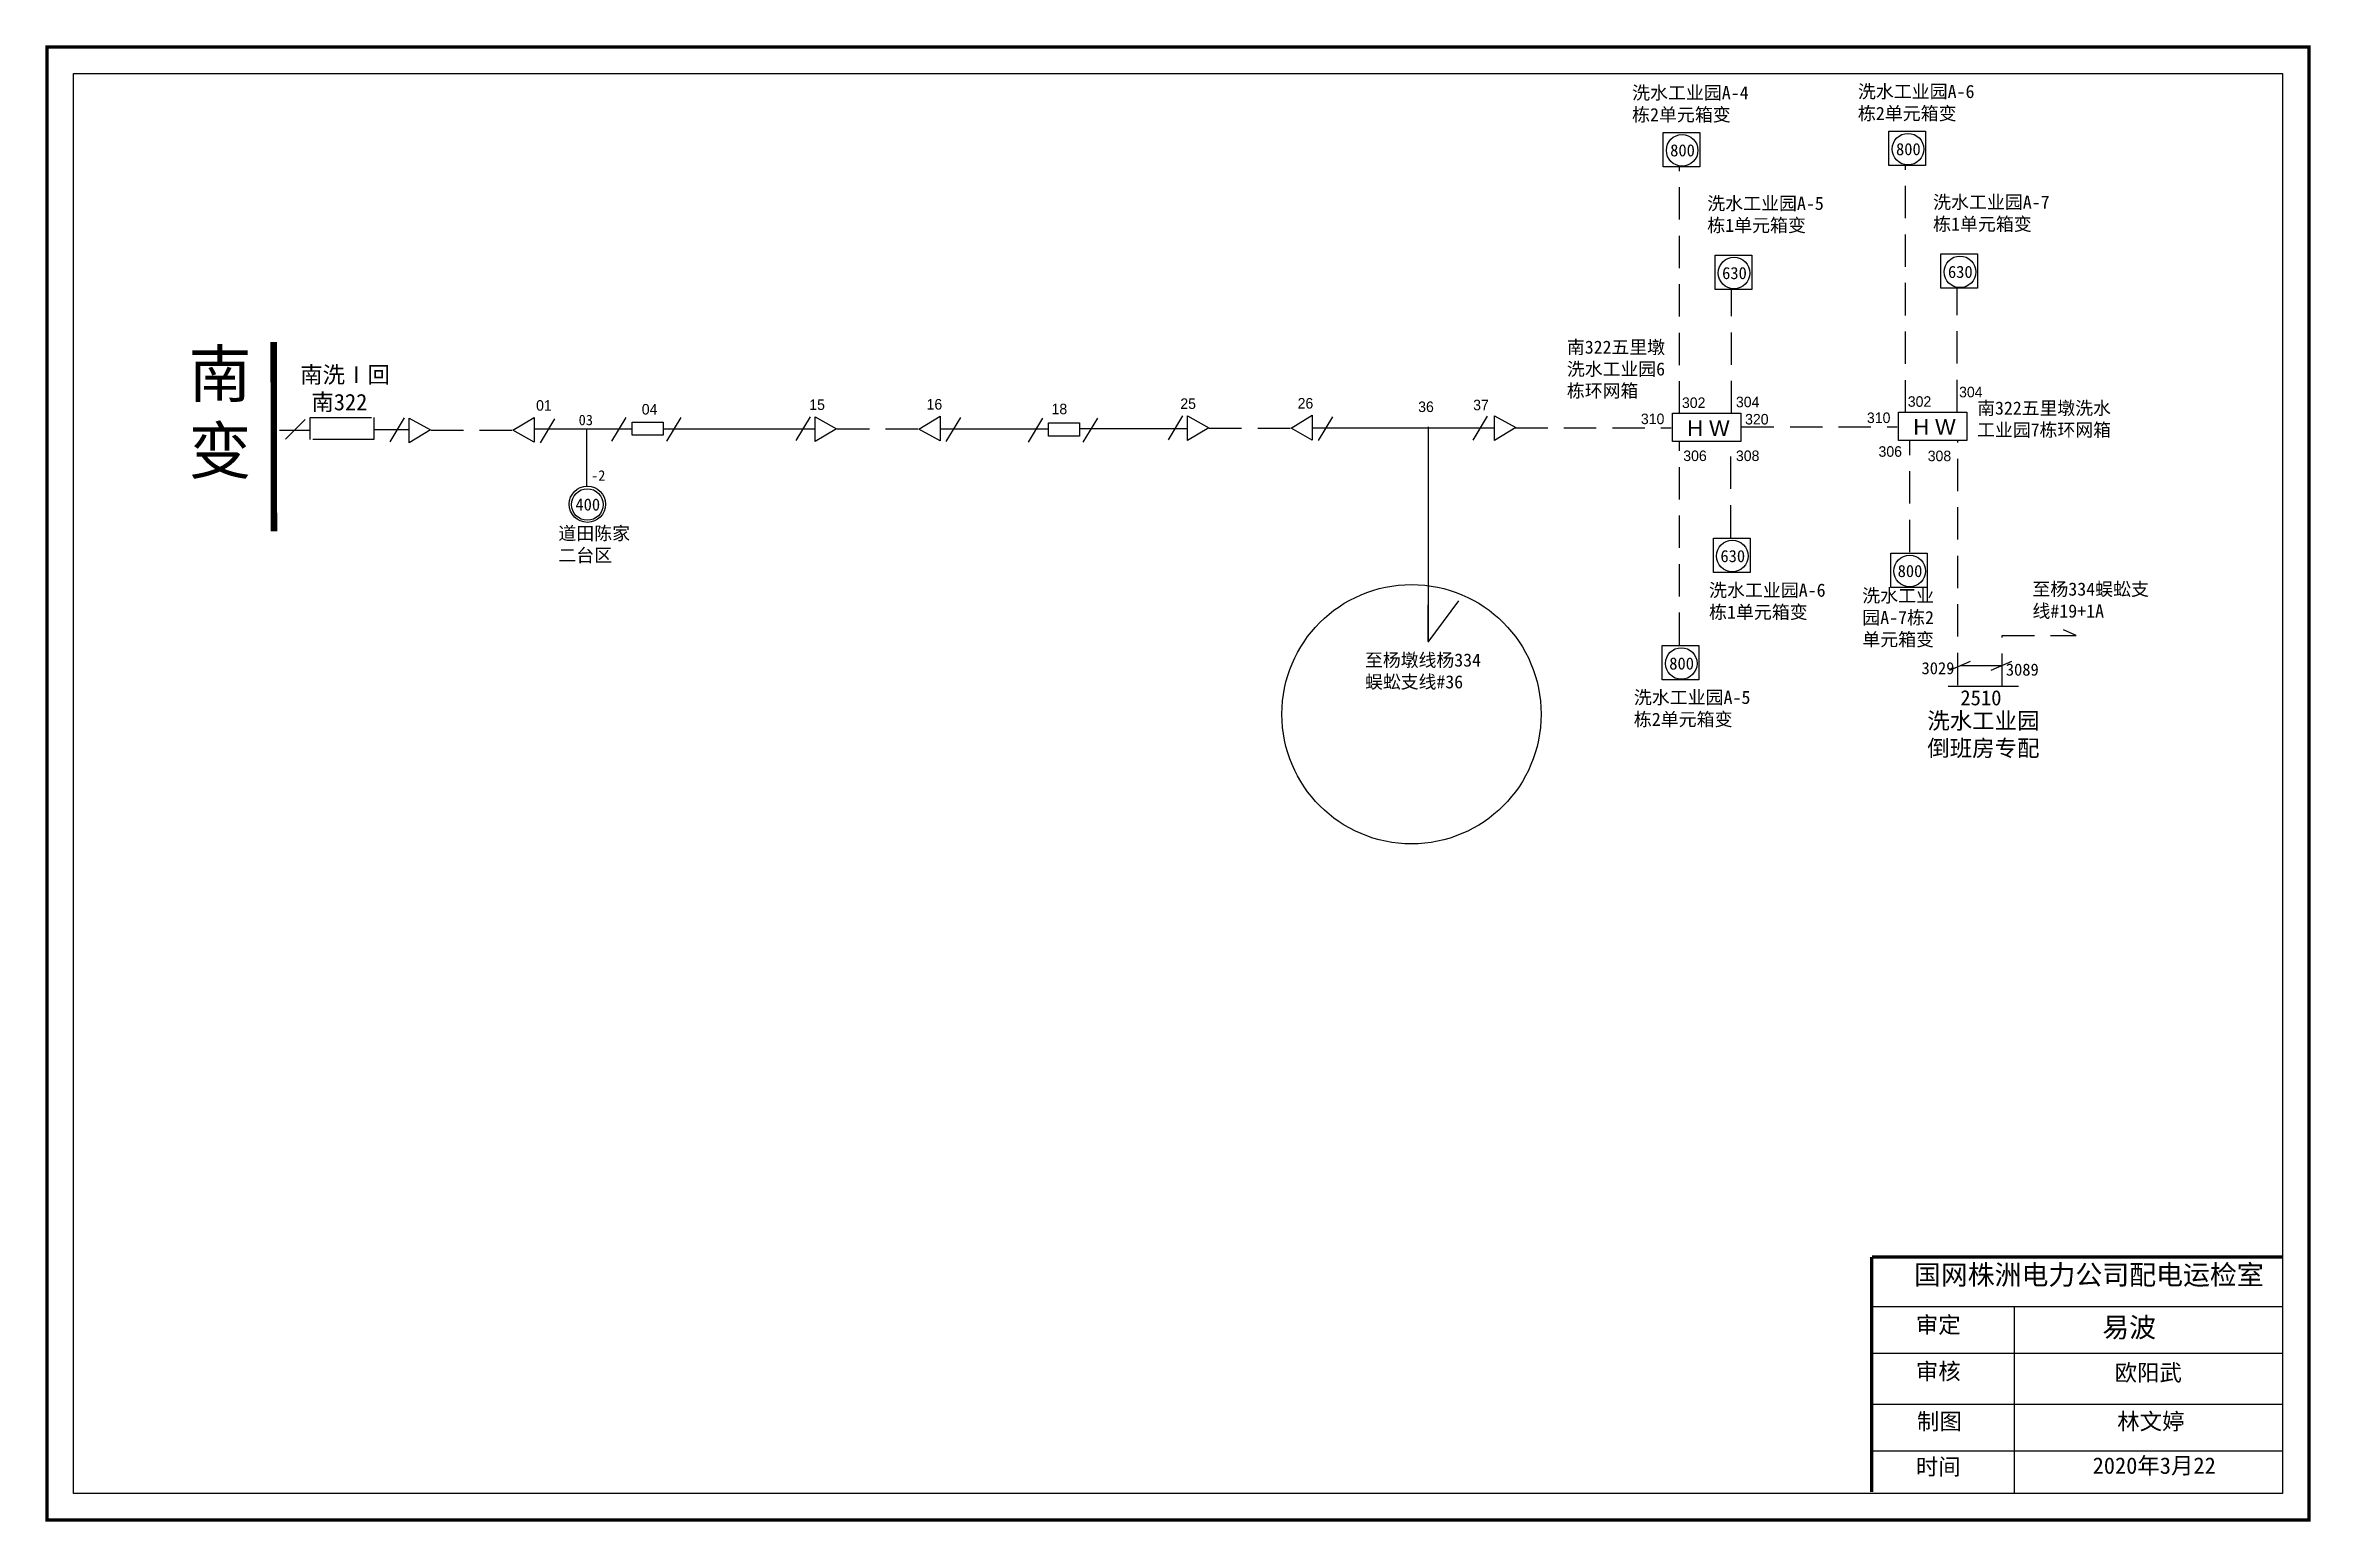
# Model space of a CAD drawing. Extents: x 0 to 344, y -1 to 224.
import ezdxf

# ---------------------------------------------------------------- set-up
doc = ezdxf.new("R2010")
doc.units = 0
doc.header["$LTSCALE"] = 0.774411
doc.linetypes.add('ACAD_ISO02W100', pattern=[15, 12, -3])
doc.linetypes.add('DASHED2', pattern=[9.525, 6.35, -3.175])
doc.layers.get('0').update_dxf_attribs({"linetype": 'CONTINUOUS'})
doc.styles.add('hztxt_txtstyle_0.00_0_0', font='', dxfattribs={"bigfont": 'hztxt.shx'})
doc.styles.add('hztxt_txtstyle_1.99_0_0', font='', dxfattribs={"height": 1.9941, "bigfont": 'hztxt.shx'})
doc.styles.get("Standard").update_dxf_attribs({"font": '', "height": 2.5})
doc.styles.add('字体', font='', dxfattribs={"height": 2.5})
doc.styles.add('黑体_txtstyle_0.00_0_0', font='simhei.ttf')
doc.styles.get('hztxt_txtstyle_0.00_0_0').set_extended_font_data('hztxt')
doc.styles.get('hztxt_txtstyle_1.99_0_0').set_extended_font_data('hztxt')
doc.styles.get('Standard').set_extended_font_data('SimSun')
doc.styles.get('字体').set_extended_font_data('KaiTi_GB2312')

msp = doc.modelspace()

# ---------------------------------------------------------------- linework, layer by layer
at = {"linetype": 'DASHED2'}
for p, q in [((248.1, 167.83), (248.1, 205.44)), ((282.44, 168.02), (282.44, 205.62)), ((256, 167.88), (256, 186.77)), ((290.34, 168.06), (290.34, 186.95)), ((120, 165.5), (132.56, 165.5)), ((176.6, 165.64), (189.16, 165.64)), ((223.15, 165.66), (246.83, 165.66)), ((257.53, 165.83), (281.21, 165.83)), ((58.27, 165.31), (70.84, 165.31)), ((248.12, 132.65), (248.12, 163.53)), ((255.92, 149.01), (255.92, 163.6)), ((283.13, 146.77), (283.13, 163.68)), ((290.43, 126.55), (290.43, 163.68)), ((297.15, 126.42), (297.15, 134.09)), ((297.15, 134.09), (308.42, 134.09))]:
    msp.add_line(p, q, dxfattribs=at)
at = {"linetype": 'Continuous'}
for p, q in [((39.13, 166.96), (36.14, 163.96)), ((49.58, 165.41), (54.84, 165.41)), ((52.04, 163.54), (54.23, 167.17)), ((54.95, 163.39), (54.95, 167.16)), ((54.95, 167.16), (58.18, 165.35)), ((70.7, 165.29), (73.94, 167.24)), ((73.94, 167.24), (73.94, 163.48)), ((73.97, 165.54), (88.83, 165.54)), ((74.88, 163.41), (77.07, 167.04)), ((81.91, 165.57), (81.91, 156.81)), ((85.76, 163.62), (87.95, 167.25)), ((93.62, 165.54), (116.59, 165.54)), ((94.11, 163.62), (96.3, 167.25)), ((113.77, 163.73), (115.96, 167.36)), ((116.67, 163.59), (116.67, 167.35)), ((116.67, 167.35), (119.91, 165.54)), ((119.91, 165.54), (116.67, 163.59)), ((132.43, 165.48), (135.66, 167.44)), ((135.66, 163.67), (132.43, 165.48)), ((135.66, 167.44), (135.66, 163.67)), ((135.68, 165.54), (152.11, 165.54)), ((136.61, 163.6), (138.8, 167.23)), ((149.1, 163.51), (151.29, 167.14)), ((156.91, 165.57), (173.34, 165.57)), ((157.44, 163.51), (159.63, 167.14)), ((170.37, 163.86), (172.56, 167.49)), ((173.27, 163.72), (173.27, 167.49)), ((173.27, 167.49), (176.51, 165.67)), ((176.51, 165.67), (173.27, 163.72)), ((189.03, 165.62), (192.26, 167.57)), ((192.26, 163.8), (189.03, 165.62)), ((192.26, 167.57), (192.26, 163.8)), ((192.28, 165.66), (219.97, 165.66)), ((193.2, 163.74), (195.39, 167.36)), ((216.72, 163.81), (218.91, 167.44)), ((219.97, 163.74), (219.97, 167.51)), ((219.97, 167.51), (223.2, 165.7)), ((223.2, 165.7), (219.97, 163.74)), ((58.18, 165.35), (54.95, 163.39)), ((73.94, 163.48), (70.7, 165.29)), ((308.42, 134.09), (306.47, 134.94)), ((277.35, 32.1), (339.71, 32.1)), ((298.99, 32.09), (298.99, 3.76)), ((277.35, 25), (339.71, 25)), ((277.35, 17.25), (339.71, 17.25)), ((277.35, 10.14), (339.71, 10.14))]:
    msp.add_line(p, q, dxfattribs=at)
at = {"color": 1, "linetype": 'Continuous'}
for p, q in [((209.89, 165.8), (209.89, 133.22)), ((209.89, 133.07), (214.52, 139.35)), ((209.89, 133.22), (209.89, 138.75))]:
    msp.add_line(p, q, dxfattribs=at)
at = {"linetype": 'ACAD_ISO02W100'}
msp.add_line((39.89, 165.24), (35.21, 165.24), dxfattribs=at)
at = {"color": 0, "linetype": 'Continuous'}
for p, q in [((289.22, 128.82), (292.33, 130.2)), ((290.85, 129.54), (297.13, 129.54)), ((295.5, 128.8), (298.62, 130.18)), ((288.95, 126.4), (299.64, 126.4))]:
    msp.add_line(p, q, dxfattribs=at)
at = {"linetype": 'Continuous', "const_width": 0.5}
msp.add_lwpolyline([(-0.15, 223.58), (343.83, 223.58), (343.83, -0.39), (-0.15, -0.39)], close=True, dxfattribs=at)
at = {"linetype": 'Continuous'}
for points in [[(3.9, 219.53), (339.78, 219.53), (339.78, 3.66), (3.9, 3.66)], [(245.61, 210.58), (251.17, 210.58), (251.17, 205.36), (245.61, 205.36)], [(279.95, 210.76), (285.51, 210.76), (285.51, 205.54), (279.95, 205.54)], [(253.51, 191.91), (259.08, 191.91), (259.08, 186.7), (253.51, 186.7)], [(287.85, 192.1), (293.41, 192.1), (293.41, 186.88), (287.85, 186.88)], [(88.83, 166.55), (93.54, 166.55), (93.54, 164.53), (88.83, 164.53)], [(152.17, 166.44), (156.87, 166.44), (156.87, 164.42), (152.17, 164.42)], [(247.03, 167.9), (257.42, 167.9), (257.42, 163.57), (247.03, 163.57)], [(281.4, 168.07), (291.79, 168.07), (291.79, 163.74), (281.4, 163.74)], [(253.26, 148.88), (258.82, 148.88), (258.82, 143.67), (253.26, 143.67)], [(280.21, 146.61), (285.77, 146.61), (285.77, 141.4), (280.21, 141.4)], [(245.47, 132.56), (251.03, 132.56), (251.03, 127.34), (245.47, 127.34)]]:
    msp.add_lwpolyline(points, close=True, dxfattribs=at)
for points, const_width in [([(34.34, 178.73), (34.36, 149.91)], 1), ([(277.31, 39.61), (277.31, 3.88)], 0.5), ([(277.35, 39.61), (339.71, 39.61)], 0.5)]:
    msp.add_lwpolyline(points, dxfattribs=dict(at, const_width=const_width))
at = {"linetype": 'ACAD_ISO02W100'}
msp.add_lwpolyline([(49.57, 167.24), (49.57, 163.9), (39.89, 163.9), (39.89, 167.24)], close=True, dxfattribs=at)
for centre, radius in [((248.5, 207.86), 2.4), ((282.84, 208.04), 2.4), ((256.4, 189.2), 2.4), ((290.74, 189.38), 2.4), ((82.03, 154.06), 2.76), ((82.03, 154.01), 2.4), ((256.14, 146.17), 2.4), ((283.09, 143.9), 2.4), ((248.36, 129.84), 2.4)]:
    msp.add_circle(centre, radius)
at = {"color": 1, "linetype": 'Continuous'}
msp.add_circle((207.35, 122.13), 19.71, dxfattribs=at)

# ---------------------------------------------------------------- texts
at = {"attachment_point": 1}
for s, insert, char_height, width, style in [('{\\fSimSun|b0|i0|c134|p2;洗水工业园A-4栋2单元箱变}', (240.89, 217.62), 2, 18.6225, '黑体_txtstyle_0.00_0_0'), ('{\\fSimSun|b0|i0|c134|p2;洗水工业园A-6栋2单元箱变}', (275.23, 217.81), 2, 18.6225, '黑体_txtstyle_0.00_0_0'), ('800', (246.68, 208.78), 1.84, 3.8702, '黑体_txtstyle_0.00_0_0'), ('800', (281.02, 208.96), 1.84, 3.8702, '黑体_txtstyle_0.00_0_0'), ('{\\fSimSun|b0|i0|c134|p2;洗水工业园A-5栋1单元箱变}', (252.32, 200.8), 2, 18.6225, '黑体_txtstyle_0.00_0_0'), ('{\\fSimSun|b0|i0|c134|p2;洗水工业园A-7栋1单元箱变}', (286.66, 200.99), 2, 18.6225, '黑体_txtstyle_0.00_0_0'), ('630', (254.58, 190.12), 1.84, 3.8702, '黑体_txtstyle_0.00_0_0'), ('630', (288.92, 190.3), 1.84, 3.8702, '黑体_txtstyle_0.00_0_0'), ('{\\fSimSun|b0|i0|c134|p2;南322五里墩洗水工业园6栋环网箱}', (230.98, 178.93), 1.989, 15.6135, 'hztxt_txtstyle_1.99_0_0'), ('01', (74.23, 169.88), 1.6, 4.1943, 'hztxt_txtstyle_0.00_0_0'), ('04', (90.3, 169.29), 1.6, 4.1943, 'hztxt_txtstyle_0.00_0_0'), ('15', (115.77, 169.99), 1.6, 4.1943, 'hztxt_txtstyle_0.00_0_0'), ('16', (133.61, 170.05), 1.6, 4.1943, 'hztxt_txtstyle_0.00_0_0'), ('18', (152.61, 169.34), 1.6, 4.1943, 'hztxt_txtstyle_0.00_0_0'), ('25', (172.19, 170.14), 1.6, 4.1943, 'hztxt_txtstyle_0.00_0_0'), ('26', (190.03, 170.2), 1.6, 4.1943, 'hztxt_txtstyle_0.00_0_0'), ('36', (208.36, 169.67), 1.6, 4.1943, 'hztxt_txtstyle_0.00_0_0'), ('37', (216.72, 169.94), 1.6, 4.1943, 'hztxt_txtstyle_0.00_0_0'), ('302', (248.47, 170.29), 1.6, 4.1943, 'hztxt_txtstyle_0.00_0_0'), ('304', (256.68, 170.4), 1.6, 4.1943, 'hztxt_txtstyle_0.00_0_0'), ('302', (282.81, 170.47), 1.6, 4.1943, 'hztxt_txtstyle_0.00_0_0'), ('304', (290.61, 171.91), 1.6, 4.1943, 'hztxt_txtstyle_0.00_0_0'), ('{\\fSimSun|b0|i0|c134|p2;南322五里墩洗水工业园7栋环网箱}', (293.36, 169.67), 1.989, 21.0903, 'hztxt_txtstyle_1.99_0_0'), ('{\\fSimSun|b0|i0|c134|p2;03}', (80.7, 167.66), 1.6, 4.1943, 'hztxt_txtstyle_0.00_0_0'), ('310', (242.23, 167.83), 1.6, 4.1943, 'hztxt_txtstyle_0.00_0_0'), ('320', (258.07, 167.78), 1.6, 4.1943, 'hztxt_txtstyle_0.00_0_0'), ('310', (276.6, 168), 1.6, 4.1943, 'hztxt_txtstyle_0.00_0_0'), ('306', (248.67, 162.22), 1.6, 4.1943, 'hztxt_txtstyle_0.00_0_0'), ('308', (256.68, 162.22), 1.6, 4.1943, 'hztxt_txtstyle_0.00_0_0'), ('306', (278.36, 162.87), 1.6, 4.1943, 'hztxt_txtstyle_0.00_0_0'), ('308', (285.84, 162.2), 1.6, 4.1943, 'hztxt_txtstyle_0.00_0_0'), ('{\\fSimSun|b0|i0|c134|p2;-2}', (82.59, 159.22), 1.6, 4.1943, 'hztxt_txtstyle_0.00_0_0'), ('400', (80.21, 154.93), 1.84, 3.8702, '黑体_txtstyle_0.00_0_0'), ('{\\fSimSun|b0|i0|c134|p2;道田陈家二台区}', (77.61, 150.63), 2, 12.7145, '黑体_txtstyle_0.00_0_0'), ('630', (254.32, 147.09), 1.84, 3.8702, '黑体_txtstyle_0.00_0_0'), ('800', (281.27, 144.82), 1.84, 3.8702, '黑体_txtstyle_0.00_0_0'), ('{\\fSimSun|b0|i0|c134|p2;洗水工业园A-6栋1单元箱变}', (252.59, 141.99), 2, 18.6225, '黑体_txtstyle_0.00_0_0'), ('{\\fSimSun|b0|i0|c134|p2;洗水工业园A-7栋2单元箱变}', (275.89, 141.16), 2, 12.2328, '黑体_txtstyle_0.00_0_0'), ('{\\fSimSun|b0|i0|c134|p2;至杨334蜈蚣支线#19+1A}', (301.76, 142.15), 2, 18.6225, '黑体_txtstyle_0.00_0_0'), ('{\\fSimSun|b0|i0|c134|p2;至杨墩线杨334蜈蚣支线#36}', (200.28, 131.36), 1.989, 18.853, 'hztxt_txtstyle_1.99_0_0'), ('800', (246.54, 130.76), 1.84, 3.8702, '黑体_txtstyle_0.00_0_0'), ('{\\fSimSun|b0|i0|c134|p2;洗水工业园A-5栋2单元箱变}', (241.16, 125.69), 2, 18.6225, '黑体_txtstyle_0.00_0_0')]:
    msp.add_mtext(s, dxfattribs=dict(at, insert=insert, char_height=char_height, width=width, style=style))
at = {"linetype": 'Continuous', "attachment_point": 1, "style": '字体'}
for s, insert, char_height, width in [('{\\fSimSun|b0|i0|c134|p2;南\\f\uffbfﾬￌﾣﾤ_GB2312|b0|i0|c134|p49; \\P\\fSimSun|b0|i0|c134|p2;变}', (21.37, 177.37), 7, 46.6545), ('{\\fSimSun|b0|i0|c134|p2;南洗Ⅰ回\\P 南322}', (38.36, 175), 2.5, 22.8827), ('国网株洲电力公司配电运检室', (283.74, 38.4), 3, 82.0179), ('{\\fSimSun|b0|i0|c134|p2;易波}', (312.38, 30.41), 3, 23.4615)]:
    msp.add_mtext(s, dxfattribs=dict(at, insert=insert, char_height=char_height, width=width))
at = {"linetype": 'DASHED2', "char_height": 2.3678, "width": 7.8343, "attachment_point": 1, "style": 'hztxt_txtstyle_0.00_0_0'}
for insert in [(249.29, 166.82), (283.66, 166.99)]:
    msp.add_mtext('{\\fArial|b0|i0|c0|p32;H W}', dxfattribs=dict(at, insert=insert))
at = {"attachment_point": 1}
for s, insert, char_height, width in [('3029', (284.9, 130.05), 1.84, 3.8702), ('3089', (297.72, 129.83), 1.84, 3.8702), ('2510', (290.8, 125.78), 2.3, 4.8377)]:
    msp.add_mtext(s, dxfattribs=dict(at, insert=insert, char_height=char_height, width=width))
at = {"color": 7, "insert": (285.78, 122.39), "char_height": 2.5, "width": 17.5101, "attachment_point": 1, "style": '字体'}
msp.add_mtext('{\\fSimSun|b0|i0|c134|p2;洗水工业园倒班房专配}', dxfattribs=at)
at = {"linetype": 'Continuous', "char_height": 2.5, "width": 23.4615, "attachment_point": 1}
for s, insert in [('审定', (284.04, 30.54)), ('审核', (284.04, 23.48)), ('欧阳武', (314.26, 23.27)), ('制图', (284.2, 15.86)), ('林文婷', (314.66, 15.86)), ('时间', (284.04, 8.97)), ('2020年3月22', (310.92, 9.14))]:
    msp.add_mtext(s, dxfattribs=dict(at, insert=insert))

doc.saveas('drawing.dxf')
